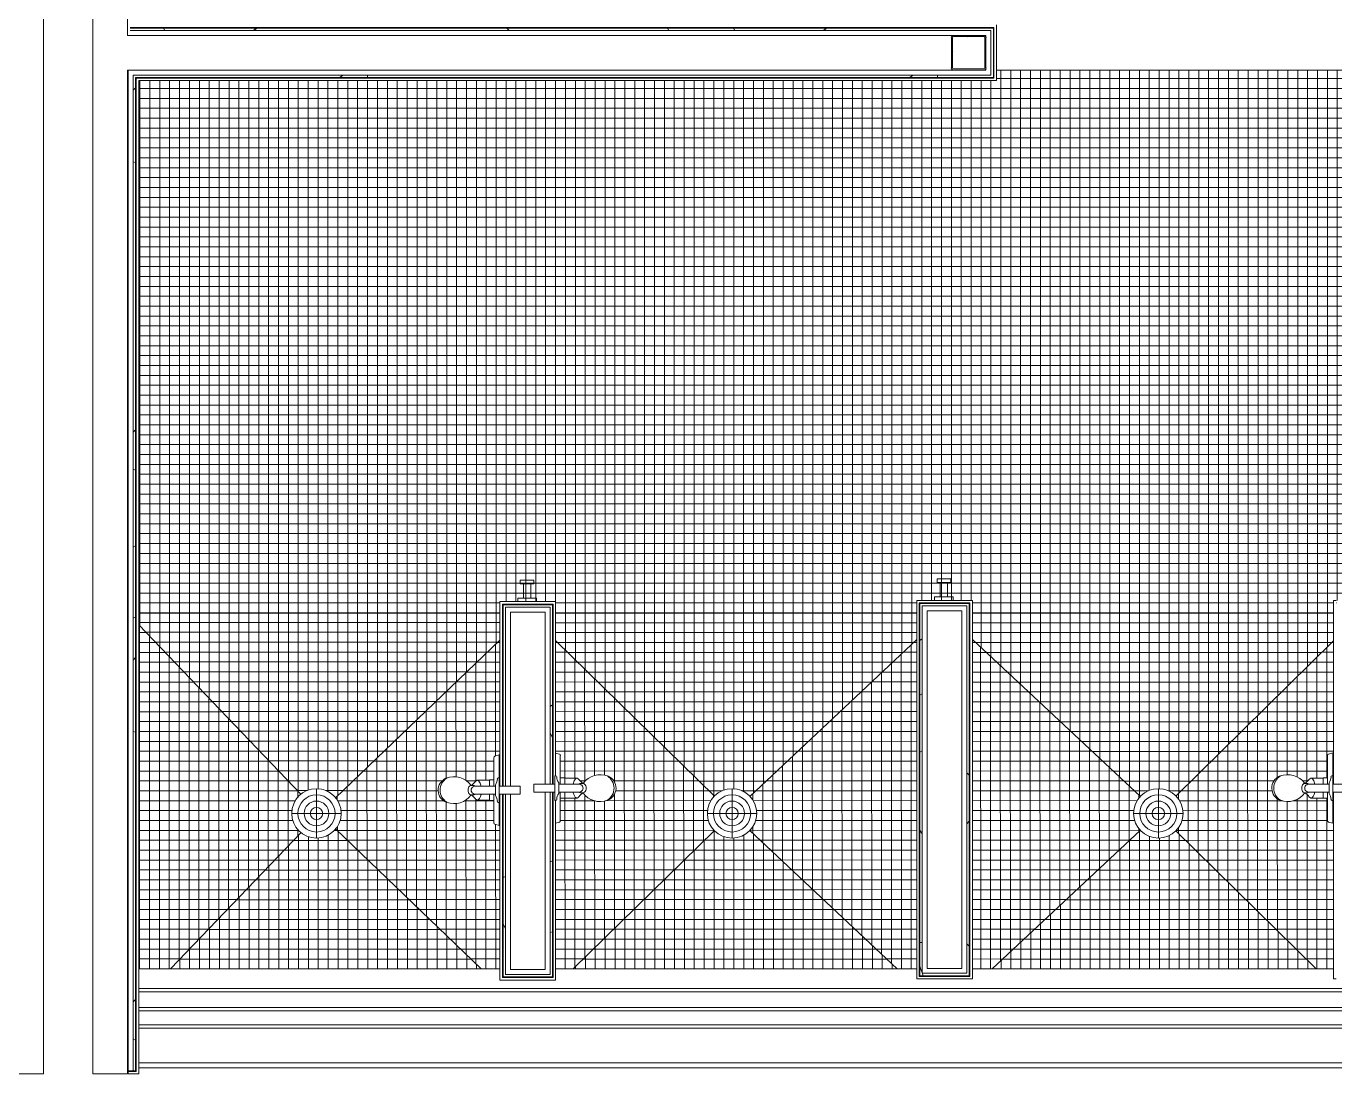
# Model space of a CAD drawing. Header units: inches. Extents: x 24207 to 25740, y -22797 to -22370.
# Drawn here: x 25511.1 to 25643.4, y -22796.9 to -22691 of the extents above; entities that cross this region are included whole.
import ezdxf

# ---------------------------------------------------------------- set-up
doc = ezdxf.new("R2010")
doc.units = ezdxf.units.IN
doc.header["$MEASUREMENT"] = 0
for name, color, linetype, lineweight in [('A-FLOR', 192, 'Continuous', 20), ('A-FLOR-PATT', 8, 'Continuous', 20), ('A-GENM', 13, 'Continuous', 20), ('A-WALL', 113, 'Continuous', 20), ('A-WALL-PATT', 111, 'Continuous', 50), ('I-WALL', 2, 'Continuous', 20), ('P-SANR-FIXT', 6, 'Continuous', 20), ('S-COLS', 52, 'Continuous', 20)]:
    doc.layers.add(name, color=color, linetype=linetype, lineweight=lineweight)
pattern_1 = [(296.565, (14.4, 8.64), (0.000499, 57.600217), [6.44, -122.358]), (33.69, (17.28, 2.88), (0.000345, 57.60007), [10.384, -197.296]), (33.69, (74.88, 2.88), (0.000345, 57.60007), [10.384, -197.296]), (33.69, (132.48, 2.88), (0.000345, 57.60007), [10.384, -197.296]), (116.565, (25.92, 8.64), (-0.000396, 57.59977), [6.44, -122.358]), (213.69, (23.04, 14.4), (0.000345, 57.60007), [10.384, -197.296]), (213.69, (80.64, 14.4), (0.000345, 57.60007), [10.384, -197.296]), (213.69, (138.24, 14.4), (0.000345, 57.60007), [10.384, -197.296]), (26.565, (37.44, 8.64), (0.0005, 57.60022), [12.88, -115.918]), (26.565, (95.04, 8.64), (0.0005, 57.60022), [12.88, -115.918]), (270, (48.96, 14.4), (57.6, 4e-15), [5.76, -51.84]), (225, (48.96, 8.64), (-4e-15, 57.599504), [8.146, -73.313]), (135, (43.2, 2.88), (4e-15, 57.599504), [8.146, -73.313]), (288.435, (25.92, 25.92), (0.000265, 57.599939), [9.107, -173.04]), (18.435, (28.8, 17.28), (0.000265, 57.59994), [9.107, -173.04]), (18.435, (86.4, 17.28), (0.000265, 57.59994), [9.107, -173.04]), (18.435, (144, 17.28), (0.000265, 57.59994), [9.107, -173.04]), (135, (37.44, 20.16), (4e-15, 57.599504), [8.146, -73.313]), (180, (31.68, 25.92), (-7e-15, -57.6), [5.76, -51.84]), (251.565, (11.52, 40.32), (-0.000265, 57.599939), [9.107, -173.04]), (315, (8.64, 31.68), (-4e-15, 57.599504), [8.146, -73.313]), (71.565, (14.4, 25.92), (-0.000265, 57.599939), [9.107, -173.04]), (135, (17.28, 34.56), (4e-15, 57.599504), [8.146, -73.313]), (225, (34.56, 40.32), (-4e-15, 57.599504), [8.146, -73.313]), (123.69, (28.8, 34.56), (0.000345, 57.600068), [10.384, -197.296]), (123.69, (86.4, 34.56), (0.000345, 57.600068), [10.384, -197.296]), (26.565, (23.04, 43.2), (0.0005, 57.60022), [6.44, -122.358]), (26.565, (80.64, 43.2), (0.0005, 57.60022), [6.44, -122.358]), (315, (28.8, 46.08), (-4e-15, 57.599504), [8.146, -73.313]), (213.69, (54.72, 54.72), (0.000345, 57.60007), [10.384, -197.296]), (213.69, (112.32, 54.72), (0.000345, 57.60007), [10.384, -197.296]), (213.69, (169.92, 54.72), (0.000345, 57.60007), [10.384, -197.296]), (296.565, (46.08, 48.96), (0.000499, 57.600217), [6.44, -122.358]), (45, (48.96, 43.2), (4e-15, 57.599504), [8.146, -73.313]), (90, (54.72, 48.96), (-57.6, 4e-15), [5.76, -51.84]), (213.69, (28.8, 57.6), (0.000345, 57.60007), [10.384, -197.296]), (213.69, (86.4, 57.6), (0.000345, 57.60007), [10.384, -197.296]), (213.69, (144, 57.6), (0.000345, 57.60007), [10.384, -197.296]), (315, (20.16, 51.84), (-4e-15, 57.599504), [4.073, -77.386]), (26.565, (23.04, 48.96), (0.0005, 57.60022), [6.44, -122.358]), (26.565, (80.64, 48.96), (0.0005, 57.60022), [6.44, -122.358]), (90, (28.8, 51.84), (-57.6, 4e-15), [5.76, -51.84]), (333.435, (5.76, 54.72), (-0.0005, 57.60022), [6.44, -122.358]), (333.435, (63.36, 54.72), (-0.0005, 57.60022), [6.44, -122.358]), (243.435, (11.52, 51.84), (0.000396, 57.59977), [6.44, -122.358]), (161.565, (8.64, 46.08), (-0.000265, 57.59994), [9.107, -173.04]), (161.565, (66.24, 46.08), (-0.000265, 57.59994), [9.107, -173.04]), (161.565, (123.84, 46.08), (-0.000265, 57.59994), [9.107, -173.04]), (45, (0, 48.96), (4e-15, 57.599504), [8.146, -73.313]), (26.565, (2.88, 0), (0.0005, 57.60022), [6.44, -122.358]), (26.565, (60.48, 0), (0.0005, 57.60022), [6.44, -122.358]), (116.565, (8.64, 2.88), (-0.000396, 57.59977), [6.44, -122.358]), (206.565, (5.76, 8.64), (0.0005, 57.60022), [6.44, -122.358]), (206.565, (63.36, 8.64), (0.0005, 57.60022), [6.44, -122.358]), (296.565, (0, 5.76), (0.000499, 57.600217), [6.44, -122.358]), (14.036, (43.2, 25.92), (0.000245, 57.59979), [11.875, -225.616]), (14.036, (100.8, 25.92), (0.000245, 57.59979), [11.875, -225.616]), (14.036, (158.4, 25.92), (0.000245, 57.59979), [11.875, -225.616]), (14.036, (216, 25.92), (0.000245, 57.59979), [11.875, -225.616]), (135, (54.72, 28.8), (4e-15, 57.599504), [8.146, -73.313]), (198.435, (48.96, 34.56), (0.000265, 57.59994), [9.107, -173.04]), (198.435, (106.56, 34.56), (0.000265, 57.59994), [9.107, -173.04]), (198.435, (164.16, 34.56), (0.000265, 57.59994), [9.107, -173.04]), (296.565, (40.32, 31.68), (0.000499, 57.600217), [6.44, -122.358]), (333.435, (2.88, 17.28), (-0.0005, 57.60022), [6.44, -122.358]), (333.435, (60.48, 17.28), (-0.0005, 57.60022), [6.44, -122.358]), (45, (8.64, 14.4), (4e-15, 57.599504), [4.073, -77.386]), (116.565, (11.52, 17.28), (-0.000396, 57.59977), [6.44, -122.358]), (225, (8.64, 23.04), (-4e-15, 57.599504), [8.146, -73.313])]

# ---------------------------------------------------------------- blocks, each defined once
blk = doc.blocks.new('Robe_hook_5552 - Robe_hook_5552-134757-Enlarged First Floor Plan _East_')
at = {"layer": 'A-GENM', "color": 43, "lineweight": 13}
for p, q in [((-0.94, 0), (-0.94, -0.35)), ((-0.94, -0.35), (0.94, -0.35)), ((-0.37, -1.81), (-0.37, -0.35)), ((0.38, -1.81), (0.38, -0.35)), ((0.94, -0.35), (0.94, 0)), ((-0.69, -2.16), (-0.69, -1.81)), ((-0.69, -1.81), (0.69, -1.81)), ((0.69, -2.16), (-0.69, -2.16)), ((0.69, -1.81), (0.69, -2.16))]:
    blk.add_line(p, q, dxfattribs=at)
blk = doc.blocks.new('Shower-Unit-Zurn-Z7301-SS-MT-DV2P-HW - Z7301-SS-MT-DV2P-HW-253514-Enlarged First Floor Plan _East_')
at = {"layer": 'P-SANR-FIXT', "color": 43, "lineweight": 13}
for p, q in [((-0.48, 2.64), (-0.48, 2.84)), ((0.48, 2.84), (0.48, 2.64)), ((-1, 0.99), (-1, 2.23)), ((-0.4, 0.38), (-0.4, 2.46)), ((0.4, 2.46), (0.4, 0.38)), ((1, 2.23), (1, 0.99)), ((-3.56, 0), (-3.43, 0.45)), ((-1.24, 0), (-3.56, 0)), ((-3.31, 0.54), (-1.03, 0.54)), ((-1.24, 0), (-1.24, 0.1)), ((-1.03, 0.99), (-1, 0.99)), ((-1.03, 0.54), (-1.03, 0.99)), ((-1.03, 0.54), (-0.4, 0.54)), ((-1, 0.99), (-0.4, 0.99)), ((-0.94, -0.06), (-0.94, 0)), ((-0.55, 0.38), (-0.4, 0.38)), ((-0.4, 0.38), (0.4, 0.38)), ((0.4, 0.99), (1, 0.99)), ((0.4, 0.54), (1.03, 0.54)), ((0.4, 0.38), (0.55, 0.38)), ((0.93, 0), (0.93, -0.06)), ((1, 0.99), (1.03, 0.99)), ((1.03, 0.99), (1.03, 0.54)), ((1.03, 0.54), (3.31, 0.54)), ((1.24, 0.1), (1.24, 0)), ((3.56, 0), (1.24, 0)), ((3.43, 0.45), (3.56, 0)), ((-0.4, 0), (-1.24, 0)), ((-0.4, -2.13), (-0.4, 0)), ((-0.4, 0), (0.4, 0)), ((0.4, 0), (0.4, -2.13)), ((1.24, 0), (0.4, 0)), ((0.4, -2.13), (-0.4, -2.13))]:
    blk.add_line(p, q, dxfattribs=at)
for centre, radius, start, end in [((0.79, 4.57), 2.15, 159.9825, 233.8466), ((0, 4.86), 1.31, 23.5819, 159.9825), ((0, 4.51), 1.46, 32.9208, 147.0792), ((-0.79, 4.57), 2.15, 306.1534, 22.1739), ((-2.26, 4.09), 2.18, 309.5027, 324.82), ((2.26, 4.09), 2.18, 215.1859, 230.4973), ((-0.63, 2.12), 0.388, 129.5027, 162.4973), ((0.63, 2.12), 0.388, 17.5027, 50.4973), ((-3.31, 0.42), 0.125, 90, 164), ((-1.14, 0.1), 0.0945, 90, 180), ((-1.14, 1.21), 1.02, 270, 305.478), ((1.14, 1.21), 1.02, 234.522, 270), ((1.14, 0.1), 0.0945, 0, 90), ((3.31, 0.42), 0.125, 16, 90)]:
    blk.add_arc(centre, radius, start, end, dxfattribs=at)
for centre, major_axis, ratio, start_param, end_param in [((0, 2.84), (0.476, 0), 0.662364, 0, 3.141593), ((0, 2.46), (0.4, 0), 0.941821, 0, 3.141593), ((-0.11, 2.15), (1.11, 0.08), 0.351489, 5.17721, 6.593422)]:
    blk.add_ellipse(centre, major_axis=major_axis, ratio=ratio, start_param=start_param, end_param=end_param, dxfattribs=at)
blk.add_open_spline([(-0.42, 1.83), (-0.46, 1.84), (-0.57, 1.87), (-0.78, 1.95), (-0.96, 2.08), (-1.02, 2.22), (-0.98, 2.3), (-0.94, 2.34)], degree=3, knots=[0.0572746, 0.0572746, 0.0572746, 0.0572746, 0.1428571, 0.2857143, 0.5714286, 0.7857143, 1, 1, 1, 1], dxfattribs=at)
for points in [[(-0.4, 2.46), (-0.42, 2.48), (-0.44, 2.52), (-0.47, 2.58), (-0.48, 2.62), (-0.48, 2.64)], [(0.48, 2.64), (0.48, 2.62), (0.47, 2.58), (0.44, 2.52), (0.42, 2.48), (0.4, 2.46)]]:
    blk.add_open_spline(points, degree=3, dxfattribs=at)
blk = doc.blocks.new('Shower-Unit-Zurn-Z7301-SS-MT-DV2P-HW - Z7301-SS-MT-DV2P-HW-253545-Enlarged First Floor Plan _East_')
at = {"layer": 'P-SANR-FIXT', "color": 43, "lineweight": 13}
for p, q in [((0.4, 2.13), (-0.4, 2.13)), ((-0.4, 2.13), (-0.4, 0)), ((0.4, 0), (0.4, 2.13)), ((-0.4, 0), (-1.24, 0)), ((-1.24, 0), (-1.24, -0.1)), ((-0.4, 0), (0.4, 0)), ((1.24, 0), (0.4, 0)), ((1.24, -0.1), (1.24, 0)), ((-3.54, -0.06), (-3.43, -0.45)), ((-3.31, -0.54), (-1.03, -0.54)), ((-1.03, -0.54), (-0.4, -0.54)), ((-1.03, -0.54), (-1.03, -0.99)), ((-1.03, -0.99), (-1, -0.99)), ((-1, -0.99), (-0.4, -0.99)), ((-1, -0.99), (-1, -2.23)), ((-0.55, -0.38), (-0.4, -0.38)), ((-0.4, -0.38), (-0.4, -2.46)), ((-0.4, -0.38), (0.4, -0.38)), ((0.4, -2.46), (0.4, -0.38)), ((0.4, -0.38), (0.55, -0.38)), ((0.4, -0.54), (1.03, -0.54)), ((0.4, -0.99), (1, -0.99)), ((1, -2.23), (1, -0.99)), ((1, -0.99), (1.03, -0.99)), ((1.03, -0.99), (1.03, -0.54)), ((1.03, -0.54), (3.31, -0.54)), ((3.43, -0.45), (3.54, -0.06)), ((-0.48, -2.64), (-0.48, -2.84)), ((0.48, -2.84), (0.48, -2.64))]:
    blk.add_line(p, q, dxfattribs=at)
for centre, radius, start, end in [((-3.31, -0.42), 0.125, 196, 270), ((-1.14, -0.1), 0.0945, 180, 270), ((-1.14, -1.21), 1.02, 54.522, 90), ((1.14, -1.21), 1.02, 90, 125.478), ((1.14, -0.1), 0.0945, 270, 360), ((3.31, -0.42), 0.125, 270, 344), ((-0.63, -2.12), 0.388, 197.5027, 230.4973), ((-2.26, -4.09), 2.18, 35.18, 50.4973), ((2.26, -4.09), 2.18, 129.5027, 144.8141), ((0.63, -2.12), 0.388, 309.5027, 342.4973), ((0.79, -4.57), 2.15, 126.1534, 200.0175), ((-0.79, -4.57), 2.15, 337.8261, 53.8466), ((0, -4.86), 1.31, 200.0175, 336.4181), ((0, -4.51), 1.46, 212.9208, 327.0792)]:
    blk.add_arc(centre, radius, start, end, dxfattribs=at)
for centre, major_axis, ratio, start_param, end_param in [((0, -2.46), (-0.4, 0), 0.941821, 0, 3.141593), ((-0.11, -2.15), (-1.11, 0.08), 0.351489, 2.831356, 4.247568), ((0, -2.84), (-0.476, 0), 0.662364, 0, 3.141593)]:
    blk.add_ellipse(centre, major_axis=major_axis, ratio=ratio, start_param=start_param, end_param=end_param, dxfattribs=at)
blk.add_open_spline([(-0.42, -1.83), (-0.46, -1.84), (-0.57, -1.87), (-0.78, -1.95), (-0.96, -2.08), (-1.02, -2.22), (-0.98, -2.3), (-0.94, -2.34)], degree=3, knots=[0.0572746, 0.0572746, 0.0572746, 0.0572746, 0.1428571, 0.2857143, 0.5714286, 0.7857143, 1, 1, 1, 1], dxfattribs=at)
for points in [[(-0.4, -2.46), (-0.42, -2.48), (-0.44, -2.52), (-0.47, -2.58), (-0.48, -2.62), (-0.48, -2.64)], [(0.48, -2.64), (0.48, -2.62), (0.47, -2.58), (0.44, -2.52), (0.42, -2.48), (0.4, -2.46)]]:
    blk.add_open_spline(points, degree=3, dxfattribs=at)
blk = doc.blocks.new('HSS-Hollow Structural Section-Column - HSS3-1_2X3-1_2X1_8-V46-Enlarged First Floor Plan _East_')
at = {"layer": 'S-COLS', "lineweight": 9}
h = blk.add_hatch(dxfattribs=at)
h.set_pattern_fill('FP1_62', color=8, style=0, pattern_type=2)
h.set_pattern_definition([(45, (-25606.39, 22693.678), (-9.503515, 9.503515), []), (45, (-25606.39, 22708.078), (-9.503515, 9.503515), [])])
h.paths.add_polyline_path([(-0.74, -1.75), (1.52, -1.75), (1.68, -1.68), (1.75, -1.52), (1.75, 1.52), (1.68, 1.68), (1.52, 1.75), (-1.52, 1.75), (-1.68, 1.68), (-1.75, 1.52), (-1.75, -1.52), (-1.68, -1.68), (-1.52, -1.75)], flags=0)
h.paths.add_polyline_path([(1.52, -1.63), (-1.6, -1.6), (-1.63, -1.52), (-1.6, 1.6), (-1.52, 1.63), (1.6, 1.6), (1.63, 1.52), (1.6, -1.6)], flags=0)
at = {"layer": 'S-COLS', "color": 7}
for p, q in [((-1.75, 1.52), (-1.75, -1.52)), ((-1.63, -1.52), (-1.63, 1.52)), ((1.52, 1.75), (-1.52, 1.75)), ((-1.52, 1.63), (1.52, 1.63)), ((1.63, 1.52), (1.63, -1.52)), ((1.75, -1.52), (1.75, 1.52)), ((1.52, -1.63), (-1.52, -1.63)), ((-1.52, -1.75), (1.52, -1.75))]:
    blk.add_line(p, q, dxfattribs=at)
for centre, radius, start, end in [((-1.52, 1.52), 0.232, 90, 180), ((-1.52, 1.52), 0.116, 90, 180), ((1.52, 1.52), 0.232, 360, 90), ((1.52, 1.52), 0.116, 0, 90), ((-1.52, -1.52), 0.232, 180, 270), ((-1.52, -1.52), 0.116, 180, 270), ((1.52, -1.52), 0.232, 270, 360), ((1.52, -1.52), 0.116, 270, 360)]:
    blk.add_arc(centre, radius, start, end, dxfattribs=at)
blk = doc.blocks.new('Generic Models _lan _East_2')
at = {"layer": 'A-GENM', "color": 43, "lineweight": 13}
for p, q in [((23352.16, -22800.8), (23512.66, -22800.8)), ((23352.16, -22801.3), (23512.66, -22801.3))]:
    blk.add_line(p, q, dxfattribs=at)
blk = doc.blocks.new('Generic Models _lan _East_3')
at = {"layer": 'A-GENM', "color": 43, "lineweight": 13}
for p, q in [((25522.52, -22786.29), (25559.02, -22786.29)), ((25564.64, -22786.29), (25601.14, -22786.29)), ((25606.77, -22786.29), (25643.27, -22786.29)), ((25648.89, -22786.29), (25683.02, -22786.29)), ((25522.52, -22788.29), (25683.02, -22788.29)), ((25522.52, -22788.62), (25683.02, -22788.62)), ((25522.52, -22790.19), (25683.02, -22790.19)), ((25522.52, -22790.52), (25683.02, -22790.52)), ((25522.52, -22791.96), (25683.02, -22791.96)), ((25683.02, -22792.28), (25522.52, -22792.28))]:
    blk.add_line(p, q, dxfattribs=at)
blk = doc.blocks.new('Floor Drain - Round - 5_ Strainer - 3_ Drain-418833-Enlarged First Floor Plan _East_')
at = {"layer": 'P-SANR-FIXT', "color": 43, "lineweight": 13}
for p, q in [((0, 2.5), (0, -2.5)), ((-2.5, 0), (2.5, 0))]:
    blk.add_line(p, q, dxfattribs=at)
for radius in [2.5, 1.88, 1.25, 0.625]:
    blk.add_circle((0, 0), radius, dxfattribs=at)
for start, end in [(360, 180), (180, 360)]:
    blk.add_arc((0, 0), 2.5, start, end, dxfattribs=at)

msp = doc.modelspace()

# ---------------------------------------------------------------- hatches: boundary and pattern name
at = {"layer": 'A-FLOR-PATT', "lineweight": 9}
h = msp.add_hatch(dxfattribs=at)
h.set_pattern_fill('FP1_60', color=256, style=0, pattern_type=2)
h.set_pattern_definition([(180, (26059.64, -22714.297), (-1e-16, -1), []), (270, (26059.64, -22714.297), (1, 6e-17), [])])
h.paths.add_polyline_path([(25521.39, -22750.35), (25521.45, -22750.35), (25521.45, -22695.43), (25521.39, -22695.43), (25521.39, -22724.09)], flags=0)
h.paths.add_polyline_path([(25522.52, -22750.35), (25559.02, -22750.35), (25559.02, -22749.17), (25564.64, -22749.17), (25564.64, -22750.35), (25601.14, -22750.35), (25601.14, -22749.04), (25606.77, -22749.04), (25606.77, -22750.35), (25643.27, -22750.35), (25643.27, -22749.04), (25648.89, -22749.04), (25648.89, -22750.35), (25685.39, -22750.35), (25685.39, -22749.49), (25700.83, -22749.49), (25700.83, -22750.35), (25737.27, -22750.35), (25737.27, -22695.93), (25737.14, -22695.93), (25737.14, -22696.18), (25737.08, -22696.18), (25737.08, -22696.24), (25736.83, -22696.24), (25736.83, -22696.49), (25655.08, -22696.49), (25655.08, -22695.43), (25609.2, -22695.43), (25609.2, -22696.49), (25522.52, -22696.49), (25522.52, -22724.09)], flags=0)
h.paths.add_polyline_path([(25700.52, -22749.8), (25700.58, -22749.74), (25700.52, -22749.74)], flags=0)
h.paths.add_polyline_path([(25685.7, -22749.8), (25685.7, -22749.74), (25685.64, -22749.74)], flags=0)
h.paths.add_polyline_path([(25559.33, -22749.48), (25559.33, -22749.42), (25559.27, -22749.42)], flags=0)
h.paths.add_polyline_path([(25564.33, -22749.48), (25564.33, -22749.42), (25564.33, -22749.42)], flags=0)
h.paths.add_polyline_path([(25643.58, -22749.35), (25643.58, -22749.29), (25643.52, -22749.29)], flags=0)
h.paths.add_polyline_path([(25601.45, -22749.35), (25601.45, -22749.29), (25601.39, -22749.29)], flags=0)
h.paths.add_polyline_path([(25648.58, -22749.35), (25648.64, -22749.29), (25648.58, -22749.29)], flags=0)
h.paths.add_polyline_path([(25606.45, -22749.35), (25606.45, -22749.29), (25606.45, -22749.29)], flags=0)
h.paths.add_polyline_path([(25608.95, -22696.24), (25608.95, -22696.18), (25608.89, -22696.18), (25608.94, -22696.22)], flags=0)
h.paths.add_polyline_path([(25522.27, -22696.24), (25522.27, -22696.18), (25522.23, -22696.21)], flags=0)
h.paths.add_polyline_path([(25655.39, -22696.24), (25655.39, -22696.18), (25655.33, -22696.24)], flags=0)
h = msp.add_hatch(dxfattribs=at)
h.set_pattern_fill('FP1_40', color=256, style=0, pattern_type=2)
h.set_pattern_definition([(0, (25639.603, -22768.296), (0, 1), []), (90, (25639.603, -22768.296), (-1, 6e-17), [])])
h.paths.add_polyline_path([(25521.4, -22787.3), (25521.45, -22787.3), (25521.45, -22750.42), (25521.39, -22750.35), (25521.39, -22787.3)], flags=0)
h.paths.add_polyline_path([(25525.71, -22786.29), (25538.92, -22772.5), (25538.72, -22772.35), (25538.32, -22771.83), (25538.07, -22771.23), (25537.98, -22770.58), (25538.07, -22769.93), (25538.32, -22769.33), (25538.83, -22768.72), (25538.92, -22768.65), (25522.52, -22751.53), (25522.52, -22786.29)], flags=0)
h = msp.add_hatch(dxfattribs=at)
h.set_pattern_fill('FP1_41', color=256, style=0, pattern_type=2)
h.set_pattern_definition([(180, (25544.64, -22839.271), (1e-16, -1), []), (270, (25544.64, -22839.271), (1, 6e-17), [])])
h.paths.add_polyline_path([(25542.4, -22769.01), (25559.02, -22753.05), (25559.02, -22750.35), (25522.52, -22750.35), (25522.52, -22751.53), (25538.92, -22768.65), (25539.23, -22768.41), (25539.84, -22768.16), (25540.48, -22768.08), (25541.13, -22768.16), (25541.73, -22768.41), (25542.34, -22768.93)], flags=0)
h.paths.add_polyline_path([(25521.45, -22750.42), (25521.45, -22750.35), (25521.39, -22750.35)], flags=0)
h = msp.add_hatch(dxfattribs=at)
h.set_pattern_fill('FP1_47', color=256, style=0, pattern_type=2)
h.set_pattern_definition([(0, (25582.64, -22739.302), (0, 1), []), (90, (25582.64, -22739.302), (-1, 6e-17), [])])
h.paths.add_polyline_path([(25584.29, -22768.86), (25601.14, -22753), (25601.14, -22750.35), (25564.64, -22750.35), (25564.64, -22753.11), (25580.72, -22768.81), (25581.23, -22768.41), (25581.84, -22768.16), (25582.48, -22768.08), (25583.13, -22768.16), (25583.73, -22768.41), (25584.25, -22768.81)], flags=0)
h = msp.add_hatch(dxfattribs=at)
h.set_pattern_fill('FP1_50', color=256, style=0, pattern_type=2)
h.set_pattern_definition([(0, (25625.64, -22736.304), (0, 1), []), (90, (25625.64, -22736.304), (-1, 6e-17), [])])
h.paths.add_polyline_path([(25623.75, -22768.88), (25623.8, -22768.81), (25624.31, -22768.41), (25624.92, -22768.16), (25625.56, -22768.08), (25626.21, -22768.16), (25626.81, -22768.41), (25627.36, -22768.81), (25643.27, -22753.13), (25643.27, -22750.35), (25606.77, -22750.35), (25606.77, -22752.99), (25623.73, -22768.86)], flags=0)
h = msp.add_hatch(dxfattribs=at)
h.set_pattern_fill('FP1_46', color=256, style=0, pattern_type=2)
h.set_pattern_definition([(270.031, (25810.468, -22552.174), (1, 0.000541), []), (0.031, (25810.468, -22552.174), (-0.000541, 1), [])])
h.paths.add_polyline_path([(25599.16, -22786.29), (25601.14, -22786.29), (25601.14, -22753), (25584.29, -22768.86), (25584.65, -22769.33), (25584.9, -22769.93), (25584.98, -22770.58), (25584.9, -22771.23), (25584.65, -22771.83), (25584.29, -22772.3), (25599.1, -22786.24)], flags=0)
h = msp.add_hatch(dxfattribs=at)
h.set_pattern_fill('FP1_49', color=256, style=0, pattern_type=2)
h.set_pattern_definition([(270.031, (25813.478, -22553.185), (1, 0.000541), []), (0.031, (25813.478, -22553.185), (-0.000541, 1), [])])
h.paths.add_polyline_path([(25606.77, -22786.29), (25608.77, -22786.29), (25623.75, -22772.28), (25623.4, -22771.83), (25623.15, -22771.23), (25623.06, -22770.58), (25623.15, -22769.93), (25623.4, -22769.33), (25623.73, -22768.86), (25606.77, -22752.99), (25606.77, -22786.24)], flags=0)
h = msp.add_hatch(dxfattribs=at)
h.set_pattern_fill('FP1_45', color=256, style=0, pattern_type=2)
h.set_pattern_definition([(270.032, (25768.465, -22554.174), (0.9999998, 0.0005585), []), (0.032, (25768.465, -22554.174), (-0.0005585, 0.9999998), [])])
h.paths.add_polyline_path([(25557.13, -22786.29), (25559.02, -22786.29), (25559.02, -22769.17), (25558.95, -22769.17), (25558.95, -22771.8), (25558.5, -22771.67), (25558.41, -22771.55), (25558.41, -22769.26), (25556.72, -22769.23), (25556.49, -22769.06), (25556.11, -22768.72), (25555.64, -22769.17), (25555.26, -22769.4), (25554.74, -22769.56), (25554.02, -22769.55), (25553.57, -22769.42), (25553.3, -22769.27), (25553.08, -22769.05), (25552.91, -22768.78), (25552.81, -22768.45), (25552.78, -22768.27), (25552.83, -22767.91), (25552.95, -22767.61), (25553.13, -22767.36), (25553.37, -22767.15), (25553.64, -22767.01), (25554.18, -22766.9), (25554.5, -22766.88), (25555.1, -22767.01), (25555.55, -22767.24), (25555.92, -22767.55), (25556.12, -22767.74), (25556.27, -22767.64), (25556.72, -22767.24), (25558.41, -22767.21), (25558.41, -22764.92), (25558.5, -22764.8), (25558.95, -22764.67), (25558.95, -22767.3), (25559.02, -22767.3), (25559.02, -22753.05), (25542.4, -22769.01), (25542.65, -22769.33), (25542.9, -22769.93), (25542.98, -22770.58), (25542.9, -22771.23), (25542.65, -22771.83), (25542.4, -22772.15), (25555.1, -22784.34)], flags=0)
h = msp.add_hatch(dxfattribs=at)
h.set_pattern_fill('FP1_44', color=256, style=0, pattern_type=2)
h.set_pattern_definition([(270.034, (25770.462, -22556.172), (0.9999998, 0.0005934), []), (0.034, (25770.462, -22556.172), (-0.0005934, 0.9999998), [])])
h.paths.add_polyline_path([(25566.43, -22786.29), (25580.69, -22772.31), (25580.32, -22771.83), (25580.07, -22771.23), (25579.98, -22770.58), (25580.07, -22769.93), (25580.37, -22769.25), (25580.68, -22768.84), (25564.64, -22753.11), (25564.64, -22764.48), (25565.03, -22764.59), (25565.12, -22764.71), (25565.12, -22766.99), (25566.81, -22767.03), (25567.04, -22767.2), (25567.42, -22767.54), (25567.79, -22767.15), (25568.27, -22766.87), (25568.56, -22766.75), (25569.03, -22766.67), (25569.51, -22766.69), (25569.96, -22766.82), (25570.28, -22767.03), (25570.45, -22767.2), (25570.68, -22767.62), (25570.72, -22767.75), (25570.72, -22768.24), (25570.68, -22768.42), (25570.58, -22768.66), (25570.27, -22769.02), (25570.16, -22769.11), (25569.89, -22769.25), (25569.35, -22769.37), (25568.79, -22769.35), (25568.12, -22769.1), (25567.73, -22768.84), (25567.41, -22768.51), (25567.26, -22768.62), (25566.81, -22769.02), (25565.12, -22769.05), (25565.12, -22771.34), (25565.03, -22771.46), (25564.64, -22771.58), (25564.64, -22786.29)], flags=0)
h = msp.add_hatch(dxfattribs=at)
h.set_pattern_fill('FP1_51', color=256, style=0, pattern_type=2)
h.set_pattern_definition([(270.034, (25852.455, -22555.169), (0.9999998, 0.0005934), []), (0.034, (25852.455, -22555.169), (-0.0005934, 0.9999998), [])])
h.paths.add_polyline_path([(25643.27, -22786.29), (25643.27, -22768.96), (25643.2, -22768.96), (25643.2, -22771.58), (25642.75, -22771.46), (25642.66, -22771.34), (25642.66, -22769.05), (25640.97, -22769.02), (25640.74, -22768.84), (25640.36, -22768.51), (25639.89, -22768.96), (25639.51, -22769.19), (25638.99, -22769.35), (25638.27, -22769.34), (25637.82, -22769.21), (25637.55, -22769.05), (25637.33, -22768.83), (25637.16, -22768.57), (25637.06, -22768.24), (25637.03, -22768.06), (25637.08, -22767.7), (25637.2, -22767.4), (25637.38, -22767.14), (25637.62, -22766.94), (25637.89, -22766.8), (25638.43, -22766.68), (25638.75, -22766.67), (25639.35, -22766.8), (25639.8, -22767.03), (25640.17, -22767.34), (25640.37, -22767.53), (25640.52, -22767.42), (25640.97, -22767.03), (25642.66, -22766.99), (25642.66, -22764.71), (25642.75, -22764.59), (25643.2, -22764.46), (25643.2, -22767.09), (25643.27, -22767.09), (25643.27, -22753.13), (25627.34, -22768.82), (25627.73, -22769.33), (25627.98, -22769.93), (25628.06, -22770.58), (25627.98, -22771.23), (25627.73, -22771.83), (25627.36, -22772.35), (25641.5, -22786.29)], flags=0)
h = msp.add_hatch(dxfattribs=at)
h.set_pattern_fill('FP1_43', color=256, style=0, pattern_type=2)
h.set_pattern_definition([(0, (25543.661, -22772.303), (0, 1), []), (90, (25543.661, -22772.303), (-1, 6e-17), [])])
h.paths.add_polyline_path([(25555.1, -22786.29), (25557.13, -22786.29), (25542.4, -22772.15), (25542.25, -22772.35), (25541.73, -22772.74), (25541.13, -22772.99), (25540.48, -22773.08), (25539.84, -22772.99), (25539.23, -22772.74), (25538.92, -22772.5), (25525.71, -22786.29), (25546.67, -22786.29)], flags=0)
h = msp.add_hatch(dxfattribs=at)
h.set_pattern_fill('FP1_48', color=256, style=0, pattern_type=2)
h.set_pattern_definition([(0, (25585.657, -22780.297), (0, 1), []), (90, (25585.657, -22780.297), (-1, 6e-17), [])])
h.paths.add_polyline_path([(25566.43, -22786.29), (25599.16, -22786.29), (25584.29, -22772.3), (25584.25, -22772.35), (25583.73, -22772.74), (25583.13, -22772.99), (25582.46, -22773.07), (25581.84, -22772.99), (25581.23, -22772.74), (25580.65, -22772.35), (25570.62, -22782.19)], flags=0)
h = msp.add_hatch(dxfattribs=at)
h.set_pattern_fill('FP1_53', color=256, style=0, pattern_type=2)
h.set_pattern_definition([(0, (25625.66, -22783.306), (0, 1), []), (90, (25625.66, -22783.306), (-1, 6e-17), [])])
h.paths.add_polyline_path([(25614.07, -22786.29), (25641.5, -22786.29), (25627.33, -22772.35), (25626.81, -22772.74), (25626.21, -22772.99), (25625.56, -22773.08), (25624.92, -22772.99), (25624.31, -22772.74), (25623.71, -22772.31), (25608.77, -22786.29)], flags=0)
at = {"layer": 'A-WALL-PATT', "lineweight": 9}
h = msp.add_hatch(dxfattribs=at)
h.set_pattern_fill('FP1_22', color=8, style=0, pattern_type=2)
h.set_pattern_definition(pattern_1)
h.paths.add_polyline_path([(25608.64, -22691.18), (25608.89, -22691.18), (25608.89, -22691.12), (25521.64, -22691.12), (25521.64, -22691.18), (25608.14, -22691.18)], flags=0)
h = msp.add_hatch(dxfattribs=at)
h.set_pattern_fill('FP1_22', color=8, style=0, pattern_type=2)
h.set_pattern_definition(pattern_1)
h.paths.add_polyline_path([(25608.64, -22691.43), (25608.64, -22691.18), (25521.64, -22691.18), (25521.64, -22691.43), (25608.14, -22691.43)], flags=0)
h = msp.add_hatch(dxfattribs=at)
h.set_pattern_fill('FP1_22', color=8, style=0, pattern_type=2)
h.set_pattern_definition(pattern_1)
h.paths.add_polyline_path([(25521.95, -22796.59), (25522.2, -22796.59), (25522.2, -22695.93), (25521.95, -22695.93), (25521.95, -22791.87)], flags=0)
h = msp.add_hatch(dxfattribs=at)
h.set_pattern_fill('FP1_22', color=8, style=0, pattern_type=2)
h.set_pattern_definition(pattern_1)
h.paths.add_polyline_path([(25522.52, -22696.18), (25608.89, -22696.18), (25608.89, -22695.93), (25522.2, -22695.93), (25522.2, -22696.18), (25522.27, -22696.18)], flags=0)
h = msp.add_hatch(dxfattribs=at)
h.set_pattern_fill('FP1_22', color=8, style=0, pattern_type=2)
h.set_pattern_definition(pattern_1)
h.paths.add_polyline_path([(25521.45, -22796.66), (25522.2, -22796.66), (25522.2, -22796.59), (25521.45, -22796.59)], flags=0)
h.paths.add_polyline_path([(25522.27, -22796.66), (25522.27, -22696.24), (25522.2, -22696.18), (25522.2, -22796.59)], flags=0)
h = msp.add_hatch(dxfattribs=at)
h.set_pattern_fill('FP1_22', color=8, style=0, pattern_type=2)
h.set_pattern_definition(pattern_1)
h.paths.add_polyline_path([(25522.52, -22696.24), (25608.95, -22696.24), (25608.89, -22696.18), (25522.27, -22696.18), (25522.27, -22696.24)], flags=0)
h = msp.add_hatch(dxfattribs=at)
h.set_pattern_fill('FP1_22', color=8, style=0, pattern_type=2)
h.set_pattern_definition(pattern_1)
h.paths.add_polyline_path([(25559.33, -22787.1), (25559.33, -22787.17), (25564.33, -22787.17), (25564.33, -22787.1), (25559.58, -22787.1)], flags=0)
h.paths.add_polyline_path([(25559.27, -22787.17), (25559.33, -22787.1), (25559.3, -22768.63), (25559.27, -22768.63), (25559.27, -22782.19)], flags=0)
h.paths.add_polyline_path([(25559.33, -22749.48), (25564.33, -22749.48), (25564.33, -22749.42), (25559.33, -22749.42)], flags=0)
h.paths.add_polyline_path([(25559.33, -22767.83), (25559.33, -22749.48), (25559.27, -22749.42), (25559.3, -22767.83)], flags=0)
h = msp.add_hatch(dxfattribs=at)
h.set_pattern_fill('FP1_22', color=8, style=0, pattern_type=2)
h.set_pattern_definition(pattern_1)
h.paths.add_polyline_path([(25563.52, -22787.1), (25564.08, -22787.1), (25564.08, -22786.85), (25559.58, -22786.85), (25559.58, -22768.63), (25559.33, -22768.63), (25559.33, -22787.1), (25559.58, -22787.1)], flags=0)
h.paths.add_polyline_path([(25559.58, -22767.83), (25559.58, -22749.73), (25564.08, -22749.73), (25564.08, -22749.48), (25559.33, -22749.48), (25559.33, -22767.83), (25559.45, -22767.83)], flags=0)
h = msp.add_hatch(dxfattribs=at)
h.set_pattern_fill('FP1_22', color=8, style=0, pattern_type=2)
h.set_pattern_definition(pattern_1)
h.paths.add_polyline_path([(25564.33, -22787.1), (25564.33, -22768.42), (25564.08, -22768.42), (25564.08, -22787.1)], flags=0)
h.paths.add_polyline_path([(25564.33, -22767.62), (25564.33, -22749.48), (25564.08, -22749.48), (25564.08, -22767.62), (25564.21, -22767.62)], flags=0)
h = msp.add_hatch(dxfattribs=at)
h.set_pattern_fill('FP1_22', color=8, style=0, pattern_type=2)
h.set_pattern_definition(pattern_1)
h.paths.add_polyline_path([(25564.39, -22787.17), (25564.36, -22768.42), (25564.33, -22768.42), (25564.33, -22787.1)], flags=0)
h.paths.add_polyline_path([(25564.39, -22767.62), (25564.39, -22749.42), (25564.33, -22749.48), (25564.36, -22767.62)], flags=0)
h = msp.add_hatch(dxfattribs=at)
h.set_pattern_fill('FP1_22', color=8, style=0, pattern_type=2)
h.set_pattern_definition(pattern_1)
h.paths.add_polyline_path([(25601.45, -22786.99), (25601.45, -22787.05), (25606.45, -22787.05), (25606.45, -22786.99), (25601.7, -22786.99)], flags=0)
h.paths.add_polyline_path([(25601.45, -22749.35), (25606.45, -22749.35), (25606.45, -22749.29), (25601.45, -22749.29)], flags=0)
h.paths.add_polyline_path([(25601.39, -22787.05), (25601.45, -22786.99), (25601.45, -22749.35), (25601.39, -22749.29), (25601.39, -22782.19)], flags=0)
h = msp.add_hatch(dxfattribs=at)
h.set_pattern_fill('FP1_22', color=8, style=0, pattern_type=2)
h.set_pattern_definition(pattern_1)
h.paths.add_polyline_path([(25605.65, -22786.99), (25606.2, -22786.99), (25606.2, -22786.74), (25601.7, -22786.74), (25601.7, -22749.6), (25606.2, -22749.6), (25606.2, -22749.35), (25601.45, -22749.35), (25601.45, -22786.99), (25601.7, -22786.99)], flags=0)
h = msp.add_hatch(dxfattribs=at)
h.set_pattern_fill('FP1_22', color=8, style=0, pattern_type=2)
h.set_pattern_definition(pattern_1)
h.paths.add_polyline_path([(25606.2, -22786.99), (25606.45, -22786.99), (25606.45, -22749.35), (25606.2, -22749.35), (25606.2, -22786.74)], flags=0)
h = msp.add_hatch(dxfattribs=at)
h.set_pattern_fill('FP1_22', color=8, style=0, pattern_type=2)
h.set_pattern_definition(pattern_1)
h.paths.add_polyline_path([(25606.52, -22787.05), (25606.52, -22749.29), (25606.45, -22749.35), (25606.45, -22786.99)], flags=0)

# ---------------------------------------------------------------- linework, layer by layer
at = {"layer": 'A-FLOR', "color": 43, "lineweight": 13}
for p, q in [((25655.08, -22695.43), (25609.2, -22695.43)), ((25521.45, -22750.42), (25521.39, -22750.35)), ((25521.39, -22750.35), (25521.45, -22750.35)), ((25521.39, -22750.35), (25521.45, -22750.35)), ((25522.52, -22750.35), (25559.02, -22750.35)), ((25522.52, -22750.35), (25559.02, -22750.35)), ((25564.63, -22750.35), (25601.15, -22750.35)), ((25564.63, -22750.35), (25601.15, -22750.35)), ((25606.76, -22750.35), (25643.27, -22750.35)), ((25606.76, -22750.35), (25643.27, -22750.35)), ((25538.92, -22768.65), (25522.52, -22751.53)), ((25601.14, -22753), (25584.29, -22768.86)), ((25623.75, -22768.88), (25606.77, -22752.99)), ((25542.4, -22769.01), (25559.02, -22753.05)), ((25580.69, -22768.84), (25564.64, -22753.11)), ((25627.34, -22768.82), (25643.27, -22753.13)), ((25525.71, -22786.29), (25538.92, -22772.5)), ((25557.13, -22786.29), (25542.4, -22772.15)), ((25566.43, -22786.29), (25580.69, -22772.31)), ((25584.29, -22772.3), (25599.16, -22786.29)), ((25608.77, -22786.29), (25623.75, -22772.27)), ((25627.34, -22772.33), (25641.5, -22786.29))]:
    msp.add_line(p, q, dxfattribs=at)
at = {"layer": 'A-WALL', "color": 7}
for p, q in [((25608.14, -22691.12), (25521.64, -22691.12)), ((25608.14, -22691.18), (25521.64, -22691.18)), ((25608.14, -22691.43), (25521.64, -22691.43)), ((25608.14, -22691.12), (25608.89, -22691.12)), ((25608.14, -22691.18), (25608.64, -22691.18)), ((25608.14, -22691.43), (25608.64, -22691.43)), ((25608.64, -22691.18), (25608.89, -22691.18)), ((25608.64, -22695.43), (25608.64, -22691.43)), ((25608.89, -22691.12), (25608.95, -22691.12)), ((25608.89, -22695.43), (25608.89, -22691.18)), ((25608.95, -22695.43), (25608.95, -22691.12)), ((25521.95, -22695.93), (25521.95, -22796.59)), ((25521.95, -22695.93), (25522.2, -22695.93)), ((25522.2, -22695.93), (25522.52, -22695.93)), ((25608.64, -22695.93), (25522.52, -22695.93)), ((25608.64, -22695.43), (25608.64, -22695.93)), ((25608.89, -22695.43), (25608.89, -22695.93)), ((25608.89, -22695.93), (25608.89, -22696.18)), ((25608.95, -22695.43), (25608.95, -22696.18)), ((25522.2, -22696.18), (25522.2, -22796.59)), ((25522.2, -22696.18), (25522.27, -22696.18)), ((25522.27, -22696.18), (25522.52, -22696.18)), ((25522.27, -22696.24), (25522.27, -22796.66)), ((25522.27, -22696.24), (25522.52, -22696.24)), ((25608.89, -22696.18), (25522.52, -22696.18)), ((25608.95, -22696.24), (25522.52, -22696.24)), ((25608.95, -22696.18), (25608.95, -22696.24)), ((25559.33, -22749.42), (25559.27, -22749.42)), ((25559.27, -22749.42), (25559.27, -22767.83)), ((25564.33, -22749.42), (25559.33, -22749.42)), ((25559.58, -22749.48), (25559.33, -22749.48)), ((25559.33, -22749.48), (25559.33, -22767.83)), ((25564.08, -22749.48), (25559.58, -22749.48)), ((25560.08, -22749.73), (25559.58, -22749.73)), ((25559.58, -22749.73), (25559.58, -22767.83)), ((25563.58, -22749.73), (25560.08, -22749.73)), ((25563.58, -22750.23), (25560.08, -22750.23)), ((25560.08, -22750.23), (25560.08, -22767.83)), ((25564.08, -22749.73), (25563.58, -22749.73)), ((25563.58, -22750.23), (25563.58, -22767.62)), ((25564.33, -22749.48), (25564.08, -22749.48)), ((25564.08, -22749.73), (25564.08, -22767.62)), ((25564.39, -22749.42), (25564.33, -22749.42)), ((25564.33, -22749.48), (25564.33, -22767.62)), ((25564.39, -22749.42), (25564.39, -22767.62)), ((25601.45, -22749.29), (25601.39, -22749.29)), ((25601.39, -22749.29), (25601.39, -22787.05)), ((25606.45, -22749.29), (25601.45, -22749.29)), ((25601.7, -22749.35), (25601.45, -22749.35)), ((25601.45, -22749.35), (25601.45, -22786.99)), ((25606.2, -22749.35), (25601.7, -22749.35)), ((25602.2, -22749.6), (25601.7, -22749.6)), ((25601.7, -22749.6), (25601.7, -22786.74)), ((25605.7, -22749.6), (25602.2, -22749.6)), ((25605.7, -22750.1), (25602.2, -22750.1)), ((25602.2, -22750.1), (25602.2, -22786.24)), ((25606.2, -22749.6), (25605.7, -22749.6)), ((25605.7, -22750.1), (25605.7, -22786.24)), ((25606.45, -22749.35), (25606.2, -22749.35)), ((25606.2, -22749.6), (25606.2, -22786.74)), ((25606.52, -22749.29), (25606.45, -22749.29)), ((25606.45, -22749.35), (25606.45, -22786.99)), ((25606.52, -22749.29), (25606.52, -22787.05)), ((25559.27, -22768.63), (25559.27, -22787.17)), ((25559.33, -22768.63), (25559.33, -22787.1)), ((25559.58, -22768.63), (25559.58, -22786.85)), ((25560.08, -22768.63), (25560.08, -22786.35)), ((25563.58, -22768.42), (25563.58, -22786.35)), ((25564.08, -22768.42), (25564.08, -22786.85)), ((25564.33, -22768.42), (25564.33, -22787.1)), ((25564.39, -22768.42), (25564.39, -22787.17)), ((25559.27, -22787.17), (25559.33, -22787.17)), ((25559.33, -22787.1), (25559.58, -22787.1)), ((25559.33, -22787.17), (25564.33, -22787.17)), ((25559.58, -22786.85), (25560.08, -22786.85)), ((25559.58, -22787.1), (25564.08, -22787.1)), ((25560.08, -22786.35), (25563.58, -22786.35)), ((25560.08, -22786.85), (25563.58, -22786.85)), ((25563.58, -22786.85), (25564.08, -22786.85)), ((25564.08, -22787.1), (25564.33, -22787.1)), ((25564.33, -22787.17), (25564.39, -22787.17)), ((25601.39, -22787.05), (25601.45, -22787.05)), ((25601.45, -22786.99), (25601.7, -22786.99)), ((25601.45, -22787.05), (25606.45, -22787.05)), ((25601.7, -22786.74), (25602.2, -22786.74)), ((25601.7, -22786.99), (25606.2, -22786.99)), ((25602.2, -22786.24), (25605.7, -22786.24)), ((25602.2, -22786.74), (25605.7, -22786.74)), ((25605.7, -22786.74), (25606.2, -22786.74)), ((25606.2, -22786.99), (25606.45, -22786.99)), ((25606.45, -22787.05), (25606.52, -22787.05)), ((25521.45, -22796.59), (25522.2, -22796.59)), ((25521.45, -22796.66), (25522.2, -22796.66)), ((25522.2, -22796.66), (25522.27, -22796.66))]:
    msp.add_line(p, q, dxfattribs=at)
at = {"layer": 'I-WALL', "color": 7}
for p, q in [((25512.89, -22695.43), (25512.89, -22435.18)), ((25517.89, -22435.18), (25517.89, -22695.43)), ((25521.39, -22691.93), (25521.39, -22435.18)), ((25521.39, -22690.87), (25521.39, -22691.93)), ((25609.2, -22695.43), (25609.2, -22690.87)), ((25604.87, -22691.93), (25521.39, -22691.93)), ((25521.39, -22691.93), (25521.64, -22691.93)), ((25521.64, -22691.93), (25604.87, -22691.93)), ((25608.14, -22691.93), (25607.91, -22691.93)), ((25607.91, -22691.93), (25608.14, -22691.93)), ((25608.14, -22692.16), (25608.14, -22691.93)), ((25608.14, -22691.93), (25608.14, -22692.16)), ((25512.89, -22796.91), (25512.89, -22695.43)), ((25517.89, -22695.43), (25517.89, -22796.91)), ((25521.39, -22695.43), (25604.87, -22695.43)), ((25521.39, -22796.91), (25521.39, -22695.43)), ((25521.95, -22695.43), (25521.45, -22695.43)), ((25521.45, -22695.43), (25521.45, -22796.59)), ((25522.52, -22695.43), (25521.95, -22695.43)), ((25604.87, -22695.43), (25522.52, -22695.43)), ((25607.91, -22695.43), (25608.14, -22695.43)), ((25608.14, -22695.43), (25607.91, -22695.43)), ((25608.14, -22695.43), (25608.14, -22695.2)), ((25608.14, -22695.2), (25608.14, -22695.43)), ((25609.2, -22696.24), (25609.2, -22695.43)), ((25522.52, -22796.91), (25522.52, -22696.49)), ((25522.52, -22696.49), (25609.2, -22696.49)), ((25609.2, -22696.49), (25609.2, -22696.24)), ((25601.39, -22749.04), (25601.14, -22749.04)), ((25601.14, -22749.04), (25601.14, -22787.3)), ((25606.52, -22749.04), (25601.39, -22749.04)), ((25606.77, -22749.04), (25606.52, -22749.04)), ((25606.77, -22787.3), (25606.77, -22749.04)), ((25643.52, -22749.04), (25643.27, -22749.04)), ((25643.27, -22749.04), (25643.27, -22767.62)), ((25559.27, -22749.17), (25559.02, -22749.17)), ((25559.02, -22749.17), (25559.02, -22767.83)), ((25564.39, -22749.17), (25559.27, -22749.17)), ((25564.64, -22749.17), (25564.39, -22749.17)), ((25564.64, -22766.78), (25564.64, -22749.17)), ((25559.02, -22768.63), (25559.02, -22787.42)), ((25643.27, -22768.42), (25643.27, -22787.3)), ((25564.64, -22787.42), (25564.64, -22769.26)), ((25559.02, -22787.42), (25559.27, -22787.42)), ((25559.27, -22787.42), (25564.39, -22787.42)), ((25564.39, -22787.42), (25564.64, -22787.42)), ((25601.14, -22787.3), (25601.39, -22787.3)), ((25601.39, -22787.3), (25606.52, -22787.3)), ((25606.52, -22787.3), (25606.77, -22787.3)), ((25643.27, -22787.3), (25643.52, -22787.3)), ((25521.45, -22796.59), (25521.45, -22796.66)), ((25521.45, -22796.66), (25521.45, -22796.91)), ((25509.39, -22796.91), (25512.89, -22796.91)), ((25517.89, -22796.91), (25521.39, -22796.91)), ((25521.45, -22796.91), (25522.27, -22796.91)), ((25522.27, -22796.91), (25522.52, -22796.91))]:
    msp.add_line(p, q, dxfattribs=at)

# ---------------------------------------------------------------- block references
at = {"layer": 'A-GENM', "color": 43, "lineweight": 13, "rotation": 180}
for p in [(25561.77, -22749.17), (25603.89, -22749.04)]:
    msp.add_blockref('Robe_hook_5552 - Robe_hook_5552-134757-Enlarged First Floor Plan _East_', p, dxfattribs=at)
at = {"layer": 'A-GENM', "color": 43, "lineweight": 13}
for name, p in [('Generic Models _lan _East_3', (0, 0)), ('Generic Models _lan _East_2', (2170.35, 5))]:
    msp.add_blockref(name, p, dxfattribs=at)
at = {"layer": 'P-SANR-FIXT', "color": 43, "lineweight": 13}
for name, p, rotation in [('Shower-Unit-Zurn-Z7301-SS-MT-DV2P-HW - Z7301-SS-MT-DV2P-HW-253514-Enlarged First Floor Plan _East_', (25558.95, -22768.23), 90.00000000000074), ('Shower-Unit-Zurn-Z7301-SS-MT-DV2P-HW - Z7301-SS-MT-DV2P-HW-253545-Enlarged First Floor Plan _East_', (25564.58, -22768.02), 89.99999999999926), ('Shower-Unit-Zurn-Z7301-SS-MT-DV2P-HW - Z7301-SS-MT-DV2P-HW-253514-Enlarged First Floor Plan _East_', (25643.2, -22768.02), 90.00000000000074)]:
    msp.add_blockref(name, p, dxfattribs=dict(at, rotation=rotation))
for p in [(25540.48, -22770.58), (25582.48, -22770.58), (25625.56, -22770.58)]:
    msp.add_blockref('Floor Drain - Round - 5_ Strainer - 3_ Drain-418833-Enlarged First Floor Plan _East_', p, dxfattribs=at)
at = {"layer": 'S-COLS', "color": 250, "lineweight": 13}
msp.add_blockref('HSS-Hollow Structural Section-Column - HSS3-1_2X3-1_2X1_8-V46-Enlarged First Floor Plan _East_', (25606.39, -22693.68), dxfattribs=at)

doc.saveas('drawing.dxf')
